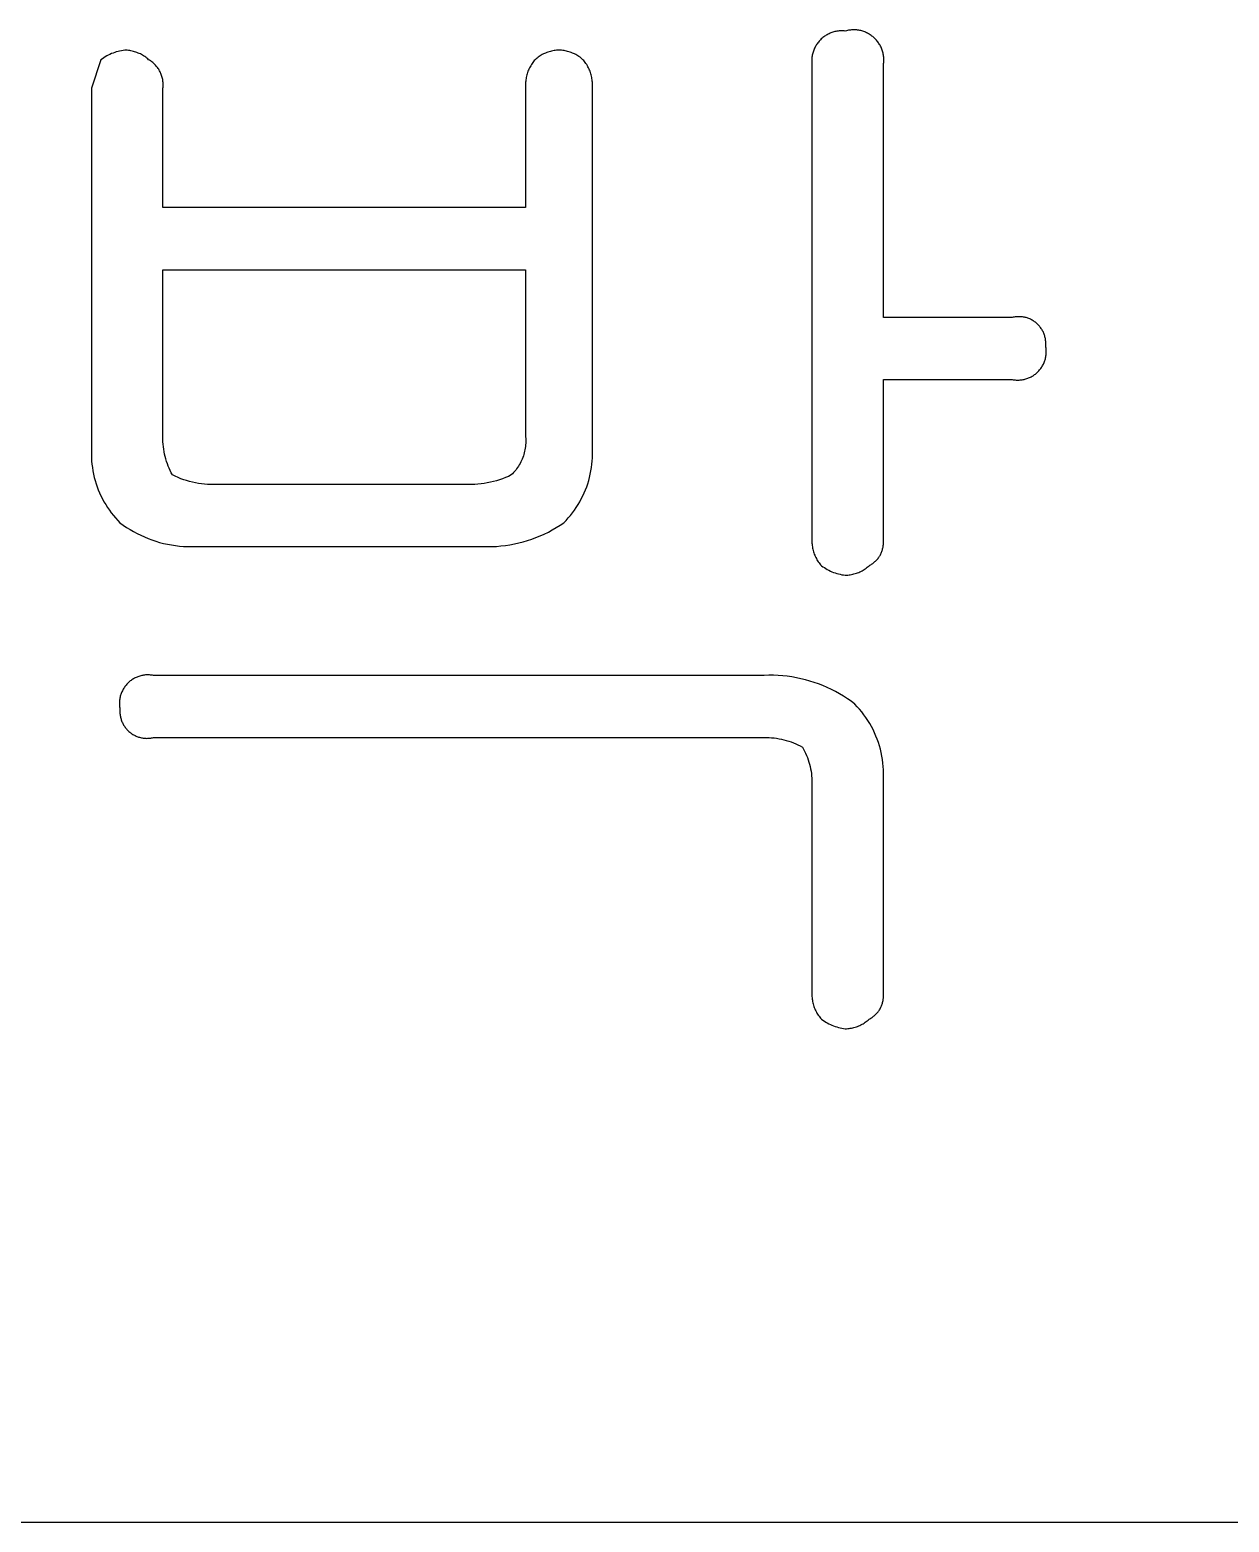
# Model space of a CAD drawing. Header units: millimetres. Extents: x 3033 to 5773, y 123 to 1487.
# Drawn here: x 5533.21 to 5551.35, y 311.56 to 334.12 of the extents above; entities that cross this region are included whole.
import ezdxf

# ---------------------------------------------------------------- set-up
doc = ezdxf.new("R2010")
doc.units = ezdxf.units.MM
doc.header["$MEASUREMENT"] = 0
doc.layers.add('TEX', color=70, linetype='Continuous')

msp = doc.modelspace()

# ---------------------------------------------------------------- linework, layer by layer
at = {"layer": 'TEX'}
for p, q in [((5545.577, 334.113), (5545.562, 334.109)), ((5545.592, 334.116), (5545.577, 334.113)), ((5545.608, 334.118), (5545.592, 334.116)), ((5545.623, 334.12), (5545.608, 334.118)), ((5545.639, 334.122), (5545.623, 334.12)), ((5545.655, 334.123), (5545.639, 334.122)), ((5545.67, 334.123), (5545.655, 334.123)), ((5545.686, 334.123), (5545.67, 334.123)), ((5545.702, 334.122), (5545.686, 334.123)), ((5545.718, 334.121), (5545.702, 334.122)), ((5545.733, 334.119), (5545.718, 334.121)), ((5545.749, 334.117), (5545.733, 334.119)), ((5545.764, 334.114), (5545.749, 334.117)), ((5545.78, 334.111), (5545.764, 334.114)), ((5545.104, 333.888), (5545.096, 333.874)), ((5545.112, 333.901), (5545.104, 333.888)), ((5545.121, 333.914), (5545.112, 333.901)), ((5545.13, 333.927), (5545.121, 333.914)), ((5545.14, 333.939), (5545.13, 333.927)), ((5545.15, 333.951), (5545.14, 333.939)), ((5545.161, 333.963), (5545.15, 333.951)), ((5545.172, 333.974), (5545.161, 333.963)), ((5545.183, 333.985), (5545.172, 333.974)), ((5545.195, 333.996), (5545.183, 333.985)), ((5545.207, 334.006), (5545.195, 333.996)), ((5545.219, 334.016), (5545.207, 334.006)), ((5545.232, 334.025), (5545.219, 334.016)), ((5545.245, 334.034), (5545.232, 334.025)), ((5545.259, 334.042), (5545.245, 334.034)), ((5545.272, 334.05), (5545.259, 334.042)), ((5545.286, 334.058), (5545.272, 334.05)), ((5545.3, 334.065), (5545.286, 334.058)), ((5545.315, 334.071), (5545.3, 334.065)), ((5545.329, 334.077), (5545.315, 334.071)), ((5545.344, 334.083), (5545.329, 334.077)), ((5545.359, 334.088), (5545.344, 334.083)), ((5545.374, 334.092), (5545.359, 334.088)), ((5545.39, 334.096), (5545.374, 334.092)), ((5545.405, 334.099), (5545.39, 334.096)), ((5545.42, 334.102), (5545.405, 334.099)), ((5545.436, 334.104), (5545.42, 334.102)), ((5545.452, 334.106), (5545.436, 334.104)), ((5545.468, 334.107), (5545.452, 334.106)), ((5545.483, 334.108), (5545.468, 334.107)), ((5545.499, 334.108), (5545.483, 334.108)), ((5545.515, 334.107), (5545.499, 334.108)), ((5545.531, 334.106), (5545.515, 334.107)), ((5545.546, 334.105), (5545.531, 334.106)), ((5545.562, 334.109), (5545.546, 334.105)), ((5545.795, 334.107), (5545.78, 334.111)), ((5545.81, 334.102), (5545.795, 334.107)), ((5545.825, 334.097), (5545.81, 334.102)), ((5545.84, 334.092), (5545.825, 334.097)), ((5545.854, 334.086), (5545.84, 334.092)), ((5545.868, 334.079), (5545.854, 334.086)), ((5545.882, 334.072), (5545.868, 334.079)), ((5545.896, 334.065), (5545.882, 334.072)), ((5545.91, 334.057), (5545.896, 334.065)), ((5545.923, 334.048), (5545.91, 334.057)), ((5545.936, 334.04), (5545.923, 334.048)), ((5545.949, 334.03), (5545.936, 334.04)), ((5545.961, 334.021), (5545.949, 334.03)), ((5545.973, 334.01), (5545.961, 334.021)), ((5545.985, 334), (5545.973, 334.01)), ((5545.996, 333.989), (5545.985, 334)), ((5546.007, 333.978), (5545.996, 333.989)), ((5546.018, 333.966), (5546.007, 333.978)), ((5546.028, 333.954), (5546.018, 333.966)), ((5546.037, 333.941), (5546.028, 333.954)), ((5546.047, 333.929), (5546.037, 333.941)), ((5546.055, 333.916), (5546.047, 333.929)), ((5546.064, 333.902), (5546.055, 333.916)), ((5546.072, 333.889), (5546.064, 333.902)), ((5546.079, 333.875), (5546.072, 333.889)), ((5534.289, 333.672), (5534.144, 333.239)), ((5534.31, 333.687), (5534.289, 333.672)), ((5534.332, 333.702), (5534.31, 333.687)), ((5534.354, 333.715), (5534.332, 333.702)), ((5534.377, 333.728), (5534.354, 333.715)), ((5534.4, 333.741), (5534.377, 333.728)), ((5534.424, 333.752), (5534.4, 333.741)), ((5534.448, 333.763), (5534.424, 333.752)), ((5534.472, 333.772), (5534.448, 333.763)), ((5534.497, 333.781), (5534.472, 333.772)), ((5534.521, 333.789), (5534.497, 333.781)), ((5534.547, 333.796), (5534.521, 333.789)), ((5534.572, 333.803), (5534.547, 333.796)), ((5534.598, 333.808), (5534.572, 333.803)), ((5534.624, 333.813), (5534.598, 333.808)), ((5534.649, 333.816), (5534.624, 333.813)), ((5534.668, 333.816), (5534.649, 333.816)), ((5534.687, 333.814), (5534.668, 333.816)), ((5534.706, 333.812), (5534.687, 333.814)), ((5534.725, 333.81), (5534.706, 333.812)), ((5534.743, 333.806), (5534.725, 333.81)), ((5534.762, 333.802), (5534.743, 333.806)), ((5534.78, 333.798), (5534.762, 333.802)), ((5534.798, 333.793), (5534.78, 333.798)), ((5534.816, 333.787), (5534.798, 333.793)), ((5534.834, 333.78), (5534.816, 333.787)), ((5534.852, 333.773), (5534.834, 333.78)), ((5534.869, 333.766), (5534.852, 333.773)), ((5534.886, 333.758), (5534.869, 333.766)), ((5534.903, 333.749), (5534.886, 333.758)), ((5534.919, 333.739), (5534.903, 333.749)), ((5534.935, 333.729), (5534.919, 333.739)), ((5534.951, 333.719), (5534.935, 333.729)), ((5534.967, 333.708), (5534.951, 333.719)), ((5534.982, 333.697), (5534.967, 333.708)), ((5534.996, 333.684), (5534.982, 333.697)), ((5535.01, 333.672), (5534.996, 333.684)), ((5535.023, 333.664), (5535.01, 333.672)), ((5535.036, 333.656), (5535.023, 333.664)), ((5540.856, 333.672), (5540.843, 333.658)), ((5540.87, 333.684), (5540.856, 333.672)), ((5540.884, 333.697), (5540.87, 333.684)), ((5540.899, 333.708), (5540.884, 333.697)), ((5540.915, 333.719), (5540.899, 333.708)), ((5540.931, 333.729), (5540.915, 333.719)), ((5540.947, 333.739), (5540.931, 333.729)), ((5540.963, 333.749), (5540.947, 333.739)), ((5540.98, 333.758), (5540.963, 333.749)), ((5540.997, 333.766), (5540.98, 333.758)), ((5541.014, 333.773), (5540.997, 333.766)), ((5541.032, 333.78), (5541.014, 333.773)), ((5541.049, 333.787), (5541.032, 333.78)), ((5541.067, 333.793), (5541.049, 333.787)), ((5541.086, 333.798), (5541.067, 333.793)), ((5541.104, 333.802), (5541.086, 333.798)), ((5541.123, 333.806), (5541.104, 333.802)), ((5541.141, 333.81), (5541.123, 333.806)), ((5541.16, 333.812), (5541.141, 333.81)), ((5541.179, 333.814), (5541.16, 333.812)), ((5541.198, 333.816), (5541.179, 333.814)), ((5541.216, 333.816), (5541.198, 333.816)), ((5541.235, 333.816), (5541.216, 333.816)), ((5541.254, 333.814), (5541.235, 333.816)), ((5541.273, 333.812), (5541.254, 333.814)), ((5541.292, 333.81), (5541.273, 333.812)), ((5541.31, 333.806), (5541.292, 333.81)), ((5541.329, 333.802), (5541.31, 333.806)), ((5541.347, 333.798), (5541.329, 333.802)), ((5541.365, 333.793), (5541.347, 333.798)), ((5541.383, 333.787), (5541.365, 333.793)), ((5541.401, 333.78), (5541.383, 333.787)), ((5541.419, 333.773), (5541.401, 333.78)), ((5541.436, 333.766), (5541.419, 333.773)), ((5541.453, 333.758), (5541.436, 333.766)), ((5541.47, 333.749), (5541.453, 333.758)), ((5541.486, 333.739), (5541.47, 333.749)), ((5541.502, 333.729), (5541.486, 333.739)), ((5541.518, 333.719), (5541.502, 333.729)), ((5541.534, 333.708), (5541.518, 333.719)), ((5541.549, 333.697), (5541.534, 333.708)), ((5541.563, 333.684), (5541.549, 333.697)), ((5541.577, 333.672), (5541.563, 333.684)), ((5541.59, 333.658), (5541.577, 333.672)), ((5545.039, 333.679), (5545.038, 333.663)), ((5545.038, 333.663), (5545.038, 333.647)), ((5545.04, 333.694), (5545.039, 333.679)), ((5545.042, 333.71), (5545.04, 333.694)), ((5545.044, 333.726), (5545.042, 333.71)), ((5545.047, 333.741), (5545.044, 333.726)), ((5545.05, 333.757), (5545.047, 333.741)), ((5545.054, 333.772), (5545.05, 333.757)), ((5545.059, 333.787), (5545.054, 333.772)), ((5545.064, 333.802), (5545.059, 333.787)), ((5545.069, 333.817), (5545.064, 333.802)), ((5545.075, 333.831), (5545.069, 333.817)), ((5545.081, 333.846), (5545.075, 333.831)), ((5545.088, 333.86), (5545.081, 333.846)), ((5545.096, 333.874), (5545.088, 333.86)), ((5546.086, 333.861), (5546.079, 333.875)), ((5546.092, 333.846), (5546.086, 333.861)), ((5546.098, 333.832), (5546.092, 333.846)), ((5546.104, 333.817), (5546.098, 333.832)), ((5546.109, 333.802), (5546.104, 333.817)), ((5546.113, 333.787), (5546.109, 333.802)), ((5546.117, 333.772), (5546.113, 333.787)), ((5546.12, 333.756), (5546.117, 333.772)), ((5546.123, 333.741), (5546.12, 333.756)), ((5546.125, 333.725), (5546.123, 333.741)), ((5546.127, 333.71), (5546.125, 333.725)), ((5546.128, 333.694), (5546.127, 333.71)), ((5546.129, 333.678), (5546.128, 333.694)), ((5546.128, 333.647), (5546.129, 333.662)), ((5546.129, 333.662), (5546.129, 333.678)), ((5535.048, 333.648), (5535.036, 333.656)), ((5535.06, 333.638), (5535.048, 333.648)), ((5535.072, 333.629), (5535.06, 333.638)), ((5535.084, 333.619), (5535.072, 333.629)), ((5535.095, 333.609), (5535.084, 333.619)), ((5535.106, 333.598), (5535.095, 333.609)), ((5535.116, 333.587), (5535.106, 333.598)), ((5535.126, 333.576), (5535.116, 333.587)), ((5535.135, 333.564), (5535.126, 333.576)), ((5535.145, 333.552), (5535.135, 333.564)), ((5535.153, 333.54), (5535.145, 333.552)), ((5535.162, 333.528), (5535.153, 333.54)), ((5535.17, 333.515), (5535.162, 333.528)), ((5535.177, 333.502), (5535.17, 333.515)), ((5535.184, 333.488), (5535.177, 333.502)), ((5535.191, 333.475), (5535.184, 333.488)), ((5535.197, 333.461), (5535.191, 333.475)), ((5535.202, 333.447), (5535.197, 333.461)), ((5535.207, 333.433), (5535.202, 333.447)), ((5540.73, 333.442), (5540.725, 333.424)), ((5540.735, 333.46), (5540.73, 333.442)), ((5540.741, 333.478), (5540.735, 333.46)), ((5540.747, 333.496), (5540.741, 333.478)), ((5540.754, 333.513), (5540.747, 333.496)), ((5540.762, 333.531), (5540.754, 333.513)), ((5540.77, 333.548), (5540.762, 333.531)), ((5540.779, 333.565), (5540.77, 333.548)), ((5540.788, 333.581), (5540.779, 333.565)), ((5540.798, 333.597), (5540.788, 333.581)), ((5540.809, 333.613), (5540.798, 333.597)), ((5540.82, 333.628), (5540.809, 333.613)), ((5540.831, 333.643), (5540.82, 333.628)), ((5540.843, 333.658), (5540.831, 333.643)), ((5541.602, 333.643), (5541.59, 333.658)), ((5541.613, 333.628), (5541.602, 333.643)), ((5541.624, 333.613), (5541.613, 333.628)), ((5541.635, 333.597), (5541.624, 333.613)), ((5541.645, 333.581), (5541.635, 333.597)), ((5541.654, 333.565), (5541.645, 333.581)), ((5541.663, 333.548), (5541.654, 333.565)), ((5541.671, 333.531), (5541.663, 333.548)), ((5541.679, 333.513), (5541.671, 333.531)), ((5541.686, 333.496), (5541.679, 333.513)), ((5541.692, 333.478), (5541.686, 333.496)), ((5541.698, 333.46), (5541.692, 333.478)), ((5541.703, 333.442), (5541.698, 333.46)), ((5541.708, 333.424), (5541.703, 333.442)), ((5545.038, 333.647), (5545.039, 333.631)), ((5545.039, 333.631), (5545.04, 333.616)), ((5545.04, 333.616), (5545.041, 333.6)), ((5545.041, 333.6), (5545.041, 326.383)), ((5546.124, 333.6), (5546.126, 333.615)), ((5546.124, 329.775), (5546.124, 333.6)), ((5546.126, 333.615), (5546.127, 333.631)), ((5546.127, 333.631), (5546.128, 333.647)), ((5534.144, 333.239), (5534.144, 327.754)), ((5535.212, 333.418), (5535.207, 333.433)), ((5535.216, 333.404), (5535.212, 333.418)), ((5535.219, 333.389), (5535.216, 333.404)), ((5535.223, 333.374), (5535.219, 333.389)), ((5535.225, 333.359), (5535.223, 333.374)), ((5535.227, 333.344), (5535.225, 333.359)), ((5535.229, 333.329), (5535.227, 333.344)), ((5535.227, 333.239), (5535.228, 333.254)), ((5535.227, 331.435), (5535.227, 333.239)), ((5535.228, 333.254), (5535.229, 333.269)), ((5535.23, 333.314), (5535.229, 333.329)), ((5535.229, 333.269), (5535.23, 333.284)), ((5535.23, 333.299), (5535.23, 333.314)), ((5535.23, 333.284), (5535.23, 333.299)), ((5540.712, 333.33), (5540.711, 333.311)), ((5540.711, 333.311), (5540.711, 331.435)), ((5540.713, 333.349), (5540.712, 333.33)), ((5540.715, 333.368), (5540.713, 333.349)), ((5540.718, 333.386), (5540.715, 333.368)), ((5540.721, 333.405), (5540.718, 333.386)), ((5540.725, 333.424), (5540.721, 333.405)), ((5541.712, 333.405), (5541.708, 333.424)), ((5541.715, 333.386), (5541.712, 333.405)), ((5541.718, 333.368), (5541.715, 333.386)), ((5541.72, 333.349), (5541.718, 333.368)), ((5541.721, 333.33), (5541.72, 333.349)), ((5541.722, 333.311), (5541.721, 333.33)), ((5541.722, 327.754), (5541.722, 333.311)), ((5540.711, 331.435), (5535.227, 331.435)), ((5535.227, 327.971), (5535.227, 330.497)), ((5535.227, 330.497), (5540.711, 330.497)), ((5540.711, 330.497), (5540.711, 327.971)), ((5548.072, 329.775), (5546.124, 329.775)), ((5548.086, 329.778), (5548.072, 329.775)), ((5548.1, 329.781), (5548.086, 329.778)), ((5548.114, 329.783), (5548.1, 329.781)), ((5548.128, 329.785), (5548.114, 329.783)), ((5548.142, 329.786), (5548.128, 329.785)), ((5548.156, 329.787), (5548.142, 329.786)), ((5548.17, 329.787), (5548.156, 329.787)), ((5548.184, 329.787), (5548.17, 329.787)), ((5548.198, 329.786), (5548.184, 329.787)), ((5548.212, 329.785), (5548.198, 329.786)), ((5548.226, 329.783), (5548.212, 329.785)), ((5548.24, 329.781), (5548.226, 329.783)), ((5548.254, 329.778), (5548.24, 329.781)), ((5548.268, 329.775), (5548.254, 329.778)), ((5548.282, 329.772), (5548.268, 329.775)), ((5548.295, 329.768), (5548.282, 329.772)), ((5548.309, 329.763), (5548.295, 329.768)), ((5548.322, 329.758), (5548.309, 329.763)), ((5548.335, 329.753), (5548.322, 329.758)), ((5548.348, 329.747), (5548.335, 329.753)), ((5548.36, 329.74), (5548.348, 329.747)), ((5548.373, 329.733), (5548.36, 329.74)), ((5548.385, 329.726), (5548.373, 329.733)), ((5548.397, 329.719), (5548.385, 329.726)), ((5548.409, 329.711), (5548.397, 329.719)), ((5548.42, 329.702), (5548.409, 329.711)), ((5548.431, 329.693), (5548.42, 329.702)), ((5548.442, 329.684), (5548.431, 329.693)), ((5548.452, 329.675), (5548.442, 329.684)), ((5548.462, 329.665), (5548.452, 329.675)), ((5548.472, 329.654), (5548.462, 329.665)), ((5548.481, 329.644), (5548.472, 329.654)), ((5548.49, 329.633), (5548.481, 329.644)), ((5548.499, 329.622), (5548.49, 329.633)), ((5548.507, 329.61), (5548.499, 329.622)), ((5548.515, 329.598), (5548.507, 329.61)), ((5548.522, 329.586), (5548.515, 329.598)), ((5548.529, 329.574), (5548.522, 329.586)), ((5548.536, 329.562), (5548.529, 329.574)), ((5548.542, 329.549), (5548.536, 329.562)), ((5548.548, 329.536), (5548.542, 329.549)), ((5548.553, 329.523), (5548.548, 329.536)), ((5548.557, 329.509), (5548.553, 329.523)), ((5548.562, 329.496), (5548.557, 329.509)), ((5548.566, 329.482), (5548.562, 329.496)), ((5548.569, 329.469), (5548.566, 329.482)), ((5548.572, 329.455), (5548.569, 329.469)), ((5548.574, 329.441), (5548.572, 329.455)), ((5548.576, 329.427), (5548.574, 329.441)), ((5548.578, 329.413), (5548.576, 329.427)), ((5548.578, 329.399), (5548.578, 329.413)), ((5548.579, 329.384), (5548.578, 329.399)), ((5548.579, 329.37), (5548.579, 329.384)), ((5548.568, 329.137), (5548.572, 329.151)), ((5548.572, 329.151), (5548.576, 329.166)), ((5548.576, 329.166), (5548.579, 329.18)), ((5548.577, 329.342), (5548.578, 329.356)), ((5548.58, 329.328), (5548.577, 329.342)), ((5548.578, 329.356), (5548.579, 329.37)), ((5548.579, 329.18), (5548.581, 329.195)), ((5548.582, 329.313), (5548.58, 329.328)), ((5548.581, 329.195), (5548.583, 329.209)), ((5548.584, 329.298), (5548.582, 329.313)), ((5548.583, 329.209), (5548.584, 329.224)), ((5548.585, 329.283), (5548.584, 329.298)), ((5548.584, 329.224), (5548.585, 329.239)), ((5548.586, 329.269), (5548.585, 329.283)), ((5548.585, 329.239), (5548.586, 329.254)), ((5548.586, 329.254), (5548.586, 329.269)), ((5548.421, 328.92), (5548.433, 328.929)), ((5548.433, 328.929), (5548.444, 328.939)), ((5548.444, 328.939), (5548.455, 328.949)), ((5548.455, 328.949), (5548.465, 328.959)), ((5548.465, 328.959), (5548.475, 328.97)), ((5548.475, 328.97), (5548.485, 328.981)), ((5548.485, 328.981), (5548.494, 328.993)), ((5548.494, 328.993), (5548.503, 329.005)), ((5548.503, 329.005), (5548.512, 329.017)), ((5548.512, 329.017), (5548.52, 329.029)), ((5548.52, 329.029), (5548.528, 329.042)), ((5548.528, 329.042), (5548.535, 329.055)), ((5548.535, 329.055), (5548.542, 329.068)), ((5548.542, 329.068), (5548.548, 329.081)), ((5548.548, 329.081), (5548.554, 329.095)), ((5548.554, 329.095), (5548.559, 329.109)), ((5548.559, 329.109), (5548.564, 329.123)), ((5548.564, 329.123), (5548.568, 329.137)), ((5546.124, 326.383), (5546.124, 328.837)), ((5546.124, 328.837), (5548.072, 328.837)), ((5548.072, 328.837), (5548.087, 328.834)), ((5548.087, 328.834), (5548.101, 328.832)), ((5548.101, 328.832), (5548.116, 328.83)), ((5548.116, 328.83), (5548.131, 328.829)), ((5548.131, 328.829), (5548.146, 328.829)), ((5548.146, 328.829), (5548.16, 328.829)), ((5548.16, 328.829), (5548.175, 328.829)), ((5548.175, 328.829), (5548.19, 328.83)), ((5548.19, 328.83), (5548.205, 328.831)), ((5548.205, 328.831), (5548.219, 328.833)), ((5548.219, 328.833), (5548.234, 328.836)), ((5548.234, 328.836), (5548.249, 328.838)), ((5548.249, 328.838), (5548.263, 328.842)), ((5548.263, 328.842), (5548.277, 328.846)), ((5548.277, 328.846), (5548.291, 328.85)), ((5548.291, 328.85), (5548.305, 328.855)), ((5548.305, 328.855), (5548.319, 328.86)), ((5548.319, 328.86), (5548.333, 328.866)), ((5548.333, 328.866), (5548.346, 328.873)), ((5548.346, 328.873), (5548.359, 328.879)), ((5548.359, 328.879), (5548.372, 328.887)), ((5548.372, 328.887), (5548.385, 328.894)), ((5548.385, 328.894), (5548.397, 328.902)), ((5548.397, 328.902), (5548.409, 328.911)), ((5548.409, 328.911), (5548.421, 328.92)), ((5535.226, 327.933), (5535.227, 327.971)), ((5535.227, 327.896), (5535.226, 327.933)), ((5535.23, 327.858), (5535.227, 327.896)), ((5535.233, 327.821), (5535.23, 327.858)), ((5535.238, 327.783), (5535.233, 327.821)), ((5540.706, 327.8), (5540.702, 327.776)), ((5540.709, 327.824), (5540.706, 327.8)), ((5540.712, 327.848), (5540.709, 327.824)), ((5540.711, 327.971), (5540.713, 327.946)), ((5540.713, 327.873), (5540.712, 327.848)), ((5540.713, 327.946), (5540.714, 327.922)), ((5540.714, 327.897), (5540.713, 327.873)), ((5540.714, 327.922), (5540.714, 327.897)), ((5534.144, 327.754), (5534.144, 327.704)), ((5534.144, 327.704), (5534.145, 327.655)), ((5534.145, 327.655), (5534.148, 327.605)), ((5534.148, 327.605), (5534.152, 327.555)), ((5535.244, 327.746), (5535.238, 327.783)), ((5535.251, 327.709), (5535.244, 327.746)), ((5535.26, 327.672), (5535.251, 327.709)), ((5535.27, 327.636), (5535.26, 327.672)), ((5535.281, 327.6), (5535.27, 327.636)), ((5535.293, 327.564), (5535.281, 327.6)), ((5540.64, 327.59), (5540.628, 327.568)), ((5540.65, 327.612), (5540.64, 327.59)), ((5540.66, 327.635), (5540.65, 327.612)), ((5540.669, 327.658), (5540.66, 327.635)), ((5540.677, 327.681), (5540.669, 327.658)), ((5540.685, 327.704), (5540.677, 327.681)), ((5540.691, 327.728), (5540.685, 327.704)), ((5540.697, 327.752), (5540.691, 327.728)), ((5540.702, 327.776), (5540.697, 327.752)), ((5541.714, 327.555), (5541.718, 327.605)), ((5541.718, 327.605), (5541.721, 327.655)), ((5541.721, 327.655), (5541.722, 327.704)), ((5541.722, 327.704), (5541.722, 327.754)), ((5534.152, 327.555), (5534.159, 327.505)), ((5534.159, 327.505), (5534.167, 327.456)), ((5534.167, 327.456), (5534.176, 327.407)), ((5534.176, 327.407), (5534.187, 327.358)), ((5534.187, 327.358), (5534.2, 327.31)), ((5535.306, 327.529), (5535.293, 327.564)), ((5535.321, 327.495), (5535.306, 327.529)), ((5535.336, 327.46), (5535.321, 327.495)), ((5535.353, 327.427), (5535.336, 327.46)), ((5535.371, 327.394), (5535.353, 327.427)), ((5535.413, 327.374), (5535.371, 327.394)), ((5535.455, 327.355), (5535.413, 327.374)), ((5535.498, 327.338), (5535.455, 327.355)), ((5540.407, 327.355), (5540.362, 327.337)), ((5540.451, 327.373), (5540.407, 327.355)), ((5540.495, 327.394), (5540.451, 327.373)), ((5540.512, 327.411), (5540.495, 327.394)), ((5540.529, 327.429), (5540.512, 327.411)), ((5540.545, 327.447), (5540.529, 327.429)), ((5540.561, 327.466), (5540.545, 327.447)), ((5540.576, 327.486), (5540.561, 327.466)), ((5540.59, 327.506), (5540.576, 327.486)), ((5540.603, 327.526), (5540.59, 327.506)), ((5540.616, 327.547), (5540.603, 327.526)), ((5540.628, 327.568), (5540.616, 327.547)), ((5541.666, 327.31), (5541.679, 327.358)), ((5541.679, 327.358), (5541.69, 327.407)), ((5541.69, 327.407), (5541.699, 327.456)), ((5541.699, 327.456), (5541.707, 327.505)), ((5541.707, 327.505), (5541.714, 327.555)), ((5534.2, 327.31), (5534.215, 327.262)), ((5534.215, 327.262), (5534.231, 327.215)), ((5534.231, 327.215), (5534.249, 327.168)), ((5534.249, 327.168), (5534.268, 327.122)), ((5534.268, 327.122), (5534.289, 327.077)), ((5535.541, 327.322), (5535.498, 327.338)), ((5535.585, 327.308), (5535.541, 327.322)), ((5535.629, 327.295), (5535.585, 327.308)), ((5535.674, 327.284), (5535.629, 327.295)), ((5535.719, 327.274), (5535.674, 327.284)), ((5535.765, 327.266), (5535.719, 327.274)), ((5535.81, 327.26), (5535.765, 327.266)), ((5535.856, 327.255), (5535.81, 327.26)), ((5535.902, 327.251), (5535.856, 327.255)), ((5535.948, 327.249), (5535.902, 327.251)), ((5539.845, 327.249), (5535.948, 327.249)), ((5539.893, 327.249), (5539.845, 327.249)), ((5539.941, 327.251), (5539.893, 327.249)), ((5539.989, 327.254), (5539.941, 327.251)), ((5540.037, 327.259), (5539.989, 327.254)), ((5540.084, 327.266), (5540.037, 327.259)), ((5540.132, 327.274), (5540.084, 327.266)), ((5540.179, 327.283), (5540.132, 327.274)), ((5540.225, 327.295), (5540.179, 327.283)), ((5540.271, 327.307), (5540.225, 327.295)), ((5540.317, 327.322), (5540.271, 327.307)), ((5540.362, 327.337), (5540.317, 327.322)), ((5541.577, 327.077), (5541.598, 327.122)), ((5541.598, 327.122), (5541.617, 327.168)), ((5541.617, 327.168), (5541.635, 327.215)), ((5541.635, 327.215), (5541.651, 327.262)), ((5541.651, 327.262), (5541.666, 327.31)), ((5534.289, 327.077), (5534.311, 327.032)), ((5534.311, 327.032), (5534.335, 326.988)), ((5534.335, 326.988), (5534.361, 326.945)), ((5534.361, 326.945), (5534.388, 326.903)), ((5534.388, 326.903), (5534.416, 326.862)), ((5541.45, 326.862), (5541.478, 326.903)), ((5541.478, 326.903), (5541.505, 326.945)), ((5541.505, 326.945), (5541.531, 326.988)), ((5541.531, 326.988), (5541.554, 327.032)), ((5541.554, 327.032), (5541.577, 327.077)), ((5534.416, 326.862), (5534.446, 326.822)), ((5534.446, 326.822), (5534.477, 326.783)), ((5534.477, 326.783), (5534.509, 326.745)), ((5534.509, 326.745), (5534.542, 326.708)), ((5534.542, 326.708), (5534.577, 326.672)), ((5534.577, 326.672), (5534.627, 326.636)), ((5541.232, 326.634), (5541.289, 326.672)), ((5541.289, 326.672), (5541.323, 326.708)), ((5541.323, 326.708), (5541.357, 326.745)), ((5541.357, 326.745), (5541.389, 326.783)), ((5541.389, 326.783), (5541.42, 326.822)), ((5541.42, 326.822), (5541.45, 326.862)), ((5534.627, 326.636), (5534.677, 326.601)), ((5534.677, 326.601), (5534.729, 326.569)), ((5534.729, 326.569), (5534.782, 326.538)), ((5534.782, 326.538), (5534.835, 326.509)), ((5534.835, 326.509), (5534.89, 326.482)), ((5534.89, 326.482), (5534.946, 326.457)), ((5534.946, 326.457), (5535.002, 326.433)), ((5540.804, 326.423), (5540.868, 326.447)), ((5540.868, 326.447), (5540.931, 326.473)), ((5540.931, 326.473), (5540.994, 326.501)), ((5540.994, 326.501), (5541.055, 326.531)), ((5541.055, 326.531), (5541.115, 326.563)), ((5541.115, 326.563), (5541.174, 326.598)), ((5541.174, 326.598), (5541.232, 326.634)), ((5535.002, 326.433), (5535.06, 326.412)), ((5535.06, 326.412), (5535.118, 326.393)), ((5535.118, 326.393), (5535.176, 326.375)), ((5535.176, 326.375), (5535.236, 326.36)), ((5535.236, 326.36), (5535.295, 326.347)), ((5535.295, 326.347), (5535.355, 326.336)), ((5535.355, 326.336), (5535.416, 326.327)), ((5535.416, 326.327), (5535.477, 326.32)), ((5535.477, 326.32), (5535.538, 326.315)), ((5535.538, 326.315), (5535.599, 326.312)), ((5535.599, 326.312), (5535.66, 326.311)), ((5535.66, 326.311), (5540.134, 326.311)), ((5540.134, 326.311), (5540.202, 326.312)), ((5540.202, 326.312), (5540.27, 326.315)), ((5540.27, 326.315), (5540.339, 326.321)), ((5540.339, 326.321), (5540.406, 326.328)), ((5540.406, 326.328), (5540.474, 326.339)), ((5540.474, 326.339), (5540.541, 326.351)), ((5540.541, 326.351), (5540.608, 326.366)), ((5540.608, 326.366), (5540.674, 326.383)), ((5540.674, 326.383), (5540.739, 326.402)), ((5540.739, 326.402), (5540.804, 326.423)), ((5545.041, 326.383), (5545.042, 326.364)), ((5545.042, 326.364), (5545.043, 326.346)), ((5545.043, 326.346), (5545.045, 326.327)), ((5545.045, 326.327), (5545.048, 326.308)), ((5545.048, 326.308), (5545.051, 326.289)), ((5545.051, 326.289), (5545.055, 326.271)), ((5545.055, 326.271), (5545.06, 326.253)), ((5545.06, 326.253), (5545.065, 326.234)), ((5545.065, 326.234), (5545.071, 326.216)), ((5545.071, 326.216), (5545.077, 326.199)), ((5546.089, 326.214), (5546.094, 326.226)), ((5546.094, 326.226), (5546.099, 326.238)), ((5546.099, 326.238), (5546.104, 326.251)), ((5546.104, 326.251), (5546.108, 326.264)), ((5546.108, 326.264), (5546.111, 326.277)), ((5546.111, 326.277), (5546.114, 326.29)), ((5546.114, 326.29), (5546.117, 326.303)), ((5546.117, 326.303), (5546.119, 326.316)), ((5546.119, 326.316), (5546.121, 326.33)), ((5546.121, 326.33), (5546.122, 326.343)), ((5546.122, 326.343), (5546.123, 326.356)), ((5546.123, 326.356), (5546.124, 326.37)), ((5546.124, 326.37), (5546.124, 326.383)), ((5545.077, 326.199), (5545.084, 326.181)), ((5545.084, 326.181), (5545.092, 326.164)), ((5545.092, 326.164), (5545.1, 326.147)), ((5545.1, 326.147), (5545.109, 326.13)), ((5545.109, 326.13), (5545.118, 326.113)), ((5545.118, 326.113), (5545.128, 326.097)), ((5545.128, 326.097), (5545.138, 326.082)), ((5545.138, 326.082), (5545.149, 326.066)), ((5545.149, 326.066), (5545.161, 326.051)), ((5545.161, 326.051), (5545.173, 326.037)), ((5545.173, 326.037), (5545.186, 326.022)), ((5545.186, 326.022), (5545.207, 326.007)), ((5545.207, 326.007), (5545.229, 325.993)), ((5545.229, 325.993), (5545.251, 325.979)), ((5545.863, 325.986), (5545.878, 325.998)), ((5545.878, 325.998), (5545.893, 326.01)), ((5545.893, 326.01), (5545.907, 326.022)), ((5545.907, 326.022), (5545.919, 326.029)), ((5545.919, 326.029), (5545.931, 326.035)), ((5545.931, 326.035), (5545.942, 326.043)), ((5545.942, 326.043), (5545.953, 326.05)), ((5545.953, 326.05), (5545.964, 326.058)), ((5545.964, 326.058), (5545.975, 326.066)), ((5545.975, 326.066), (5545.985, 326.075)), ((5545.985, 326.075), (5545.995, 326.084)), ((5545.995, 326.084), (5546.005, 326.093)), ((5546.005, 326.093), (5546.014, 326.102)), ((5546.014, 326.102), (5546.023, 326.112)), ((5546.023, 326.112), (5546.032, 326.123)), ((5546.032, 326.123), (5546.041, 326.133)), ((5546.041, 326.133), (5546.049, 326.144)), ((5546.049, 326.144), (5546.056, 326.155)), ((5546.056, 326.155), (5546.064, 326.166)), ((5546.064, 326.166), (5546.071, 326.178)), ((5546.071, 326.178), (5546.077, 326.189)), ((5546.077, 326.189), (5546.083, 326.201)), ((5546.083, 326.201), (5546.089, 326.214)), ((5545.251, 325.979), (5545.274, 325.966)), ((5545.274, 325.966), (5545.297, 325.954)), ((5545.297, 325.954), (5545.32, 325.942)), ((5545.32, 325.942), (5545.344, 325.932)), ((5545.344, 325.932), (5545.369, 325.922)), ((5545.369, 325.922), (5545.393, 325.913)), ((5545.393, 325.913), (5545.418, 325.905)), ((5545.418, 325.905), (5545.444, 325.898)), ((5545.444, 325.898), (5545.469, 325.892)), ((5545.469, 325.892), (5545.495, 325.886)), ((5545.495, 325.886), (5545.52, 325.882)), ((5545.52, 325.882), (5545.546, 325.878)), ((5545.546, 325.878), (5545.565, 325.879)), ((5545.565, 325.879), (5545.584, 325.88)), ((5545.584, 325.88), (5545.603, 325.882)), ((5545.603, 325.882), (5545.622, 325.885)), ((5545.622, 325.885), (5545.64, 325.888)), ((5545.64, 325.888), (5545.659, 325.892)), ((5545.659, 325.892), (5545.677, 325.897)), ((5545.677, 325.897), (5545.695, 325.902)), ((5545.695, 325.902), (5545.713, 325.908)), ((5545.713, 325.908), (5545.731, 325.914)), ((5545.731, 325.914), (5545.749, 325.921)), ((5545.749, 325.921), (5545.766, 325.929)), ((5545.766, 325.929), (5545.783, 325.937)), ((5545.783, 325.937), (5545.8, 325.946)), ((5545.8, 325.946), (5545.816, 325.955)), ((5545.816, 325.955), (5545.832, 325.965)), ((5545.832, 325.965), (5545.848, 325.975)), ((5545.848, 325.975), (5545.863, 325.986)), ((5534.651, 324.195), (5534.643, 324.183)), ((5534.66, 324.207), (5534.651, 324.195)), ((5534.67, 324.218), (5534.66, 324.207)), ((5534.679, 324.229), (5534.67, 324.218)), ((5534.689, 324.24), (5534.679, 324.229)), ((5534.7, 324.251), (5534.689, 324.24)), ((5534.711, 324.261), (5534.7, 324.251)), ((5534.722, 324.27), (5534.711, 324.261)), ((5534.733, 324.28), (5534.722, 324.27)), ((5534.745, 324.289), (5534.733, 324.28)), ((5534.757, 324.297), (5534.745, 324.289)), ((5534.77, 324.305), (5534.757, 324.297)), ((5534.782, 324.313), (5534.77, 324.305)), ((5534.795, 324.32), (5534.782, 324.313)), ((5534.808, 324.327), (5534.795, 324.32)), ((5534.822, 324.333), (5534.808, 324.327)), ((5534.835, 324.339), (5534.822, 324.333)), ((5534.849, 324.344), (5534.835, 324.339)), ((5534.863, 324.349), (5534.849, 324.344)), ((5534.877, 324.354), (5534.863, 324.349)), ((5534.892, 324.358), (5534.877, 324.354)), ((5534.906, 324.361), (5534.892, 324.358)), ((5534.921, 324.364), (5534.906, 324.361)), ((5534.935, 324.366), (5534.921, 324.364)), ((5534.95, 324.368), (5534.935, 324.366)), ((5534.965, 324.37), (5534.95, 324.368)), ((5534.979, 324.371), (5534.965, 324.37)), ((5534.994, 324.371), (5534.979, 324.371)), ((5535.009, 324.371), (5534.994, 324.371)), ((5535.024, 324.37), (5535.009, 324.371)), ((5535.039, 324.369), (5535.024, 324.37)), ((5535.053, 324.368), (5535.039, 324.369)), ((5535.068, 324.365), (5535.053, 324.368)), ((5535.082, 324.363), (5535.068, 324.365)), ((5544.32, 324.363), (5535.082, 324.363)), ((5544.389, 324.365), (5544.32, 324.363)), ((5544.459, 324.365), (5544.389, 324.365)), ((5544.529, 324.362), (5544.459, 324.365)), ((5544.599, 324.357), (5544.529, 324.362)), ((5544.668, 324.35), (5544.599, 324.357)), ((5544.738, 324.34), (5544.668, 324.35)), ((5544.807, 324.328), (5544.738, 324.34)), ((5544.875, 324.314), (5544.807, 324.328)), ((5544.943, 324.297), (5544.875, 324.314)), ((5545.01, 324.279), (5544.943, 324.297)), ((5545.077, 324.258), (5545.01, 324.279)), ((5545.143, 324.234), (5545.077, 324.258)), ((5545.208, 324.209), (5545.143, 324.234)), ((5545.272, 324.181), (5545.208, 324.209)), ((5534.57, 323.975), (5534.569, 323.961)), ((5534.569, 323.961), (5534.569, 323.946)), ((5534.572, 323.99), (5534.57, 323.975)), ((5534.573, 324.005), (5534.572, 323.99)), ((5534.576, 324.019), (5534.573, 324.005)), ((5534.579, 324.034), (5534.576, 324.019)), ((5534.582, 324.048), (5534.579, 324.034)), ((5534.586, 324.063), (5534.582, 324.048)), ((5534.591, 324.077), (5534.586, 324.063)), ((5534.595, 324.091), (5534.591, 324.077)), ((5534.601, 324.105), (5534.595, 324.091)), ((5534.607, 324.118), (5534.601, 324.105)), ((5534.613, 324.132), (5534.607, 324.118)), ((5534.62, 324.145), (5534.613, 324.132)), ((5534.627, 324.158), (5534.62, 324.145)), ((5534.635, 324.17), (5534.627, 324.158)), ((5534.643, 324.183), (5534.635, 324.17)), ((5545.335, 324.151), (5545.272, 324.181)), ((5545.398, 324.119), (5545.335, 324.151)), ((5545.459, 324.086), (5545.398, 324.119)), ((5545.519, 324.05), (5545.459, 324.086)), ((5545.577, 324.012), (5545.519, 324.05)), ((5545.635, 323.972), (5545.577, 324.012)), ((5545.691, 323.93), (5545.635, 323.972)), ((5534.569, 323.946), (5534.569, 323.931)), ((5534.569, 323.931), (5534.57, 323.916)), ((5534.57, 323.916), (5534.571, 323.901)), ((5534.571, 323.901), (5534.572, 323.887)), ((5534.572, 323.887), (5534.575, 323.872)), ((5534.575, 323.872), (5534.577, 323.858)), ((5534.577, 323.858), (5534.576, 323.843)), ((5534.576, 323.843), (5534.576, 323.829)), ((5534.576, 323.829), (5534.576, 323.815)), ((5534.576, 323.815), (5534.576, 323.801)), ((5534.576, 323.801), (5534.577, 323.787)), ((5534.577, 323.787), (5534.578, 323.773)), ((5534.578, 323.773), (5534.58, 323.759)), ((5534.58, 323.759), (5534.583, 323.745)), ((5534.583, 323.745), (5534.586, 323.731)), ((5545.727, 323.891), (5545.691, 323.93)), ((5545.762, 323.852), (5545.727, 323.891)), ((5545.796, 323.811), (5545.762, 323.852)), ((5545.828, 323.769), (5545.796, 323.811)), ((5545.859, 323.726), (5545.828, 323.769)), ((5534.586, 323.731), (5534.589, 323.717)), ((5534.589, 323.717), (5534.593, 323.704)), ((5534.593, 323.704), (5534.597, 323.69)), ((5534.597, 323.69), (5534.602, 323.677)), ((5534.602, 323.677), (5534.607, 323.664)), ((5534.607, 323.664), (5534.613, 323.651)), ((5534.613, 323.651), (5534.619, 323.638)), ((5534.619, 323.638), (5534.625, 323.626)), ((5534.625, 323.626), (5534.632, 323.613)), ((5534.632, 323.613), (5534.64, 323.601)), ((5534.64, 323.601), (5534.648, 323.589)), ((5534.648, 323.589), (5534.656, 323.578)), ((5534.656, 323.578), (5534.664, 323.567)), ((5534.664, 323.567), (5534.673, 323.556)), ((5534.673, 323.556), (5534.683, 323.545)), ((5534.683, 323.545), (5534.692, 323.535)), ((5534.692, 323.535), (5534.702, 323.525)), ((5534.702, 323.525), (5534.713, 323.515)), ((5534.713, 323.515), (5534.724, 323.506)), ((5545.888, 323.682), (5545.859, 323.726)), ((5545.915, 323.637), (5545.888, 323.682)), ((5545.941, 323.59), (5545.915, 323.637)), ((5545.966, 323.544), (5545.941, 323.59)), ((5545.989, 323.496), (5545.966, 323.544)), ((5534.724, 323.506), (5534.735, 323.497)), ((5534.735, 323.497), (5534.746, 323.489)), ((5534.746, 323.489), (5534.758, 323.481)), ((5534.758, 323.481), (5534.77, 323.473)), ((5534.77, 323.473), (5534.782, 323.466)), ((5534.782, 323.466), (5534.794, 323.459)), ((5534.794, 323.459), (5534.807, 323.453)), ((5534.807, 323.453), (5534.82, 323.447)), ((5534.82, 323.447), (5534.833, 323.442)), ((5534.833, 323.442), (5534.846, 323.437)), ((5534.846, 323.437), (5534.859, 323.432)), ((5534.859, 323.432), (5534.873, 323.428)), ((5534.873, 323.428), (5534.886, 323.424)), ((5534.886, 323.424), (5534.9, 323.421)), ((5534.9, 323.421), (5534.914, 323.419)), ((5534.914, 323.419), (5534.928, 323.416)), ((5534.928, 323.416), (5534.942, 323.415)), ((5534.942, 323.415), (5534.956, 323.413)), ((5534.956, 323.413), (5534.97, 323.413)), ((5534.97, 323.413), (5534.984, 323.412)), ((5534.984, 323.412), (5534.999, 323.413)), ((5534.999, 323.413), (5535.013, 323.414)), ((5535.013, 323.414), (5535.027, 323.415)), ((5535.027, 323.415), (5535.041, 323.416)), ((5535.041, 323.416), (5535.055, 323.419)), ((5535.055, 323.419), (5535.069, 323.421)), ((5535.069, 323.421), (5535.082, 323.425)), ((5535.082, 323.425), (5544.32, 323.425)), ((5544.32, 323.425), (5544.357, 323.425)), ((5544.357, 323.425), (5544.395, 323.424)), ((5544.395, 323.424), (5544.432, 323.422)), ((5544.432, 323.422), (5544.47, 323.418)), ((5544.47, 323.418), (5544.507, 323.413)), ((5544.507, 323.413), (5544.544, 323.407)), ((5544.544, 323.407), (5544.581, 323.4)), ((5544.581, 323.4), (5544.618, 323.392)), ((5544.618, 323.392), (5544.654, 323.382)), ((5544.654, 323.382), (5544.69, 323.371)), ((5544.69, 323.371), (5544.726, 323.359)), ((5544.726, 323.359), (5544.761, 323.345)), ((5544.761, 323.345), (5544.796, 323.331)), ((5544.796, 323.331), (5544.83, 323.315)), ((5544.83, 323.315), (5544.864, 323.298)), ((5544.864, 323.298), (5544.897, 323.28)), ((5546.01, 323.447), (5545.989, 323.496)), ((5546.029, 323.398), (5546.01, 323.447)), ((5546.047, 323.348), (5546.029, 323.398)), ((5546.063, 323.298), (5546.047, 323.348)), ((5546.077, 323.247), (5546.063, 323.298)), ((5544.897, 323.28), (5544.914, 323.249)), ((5544.914, 323.249), (5544.931, 323.218)), ((5544.931, 323.218), (5544.946, 323.186)), ((5544.946, 323.186), (5544.96, 323.154)), ((5544.96, 323.154), (5544.973, 323.121)), ((5544.973, 323.121), (5544.985, 323.088)), ((5544.985, 323.088), (5544.996, 323.054)), ((5546.09, 323.196), (5546.077, 323.247)), ((5546.1, 323.144), (5546.09, 323.196)), ((5546.109, 323.092), (5546.1, 323.144)), ((5546.116, 323.039), (5546.109, 323.092)), ((5544.996, 323.054), (5545.006, 323.02)), ((5545.006, 323.02), (5545.015, 322.985)), ((5545.015, 322.985), (5545.022, 322.951)), ((5545.022, 322.951), (5545.028, 322.916)), ((5545.028, 322.916), (5545.033, 322.881)), ((5545.033, 322.881), (5545.037, 322.846)), ((5545.037, 322.846), (5545.04, 322.81)), ((5546.121, 322.986), (5546.116, 323.039)), ((5546.125, 322.934), (5546.121, 322.986)), ((5546.126, 322.881), (5546.125, 322.934)), ((5546.126, 322.828), (5546.126, 322.881)), ((5545.04, 322.81), (5545.041, 322.775)), ((5545.041, 322.775), (5545.041, 319.528)), ((5546.124, 322.775), (5546.126, 322.828)), ((5546.124, 319.528), (5546.124, 322.775)), ((5545.041, 319.528), (5545.042, 319.509)), ((5545.042, 319.509), (5545.043, 319.49)), ((5545.043, 319.49), (5545.045, 319.471)), ((5545.045, 319.471), (5545.048, 319.452)), ((5545.048, 319.452), (5545.051, 319.434)), ((5546.117, 319.447), (5546.119, 319.461)), ((5546.119, 319.461), (5546.121, 319.474)), ((5546.121, 319.474), (5546.122, 319.487)), ((5546.122, 319.487), (5546.123, 319.501)), ((5546.123, 319.501), (5546.124, 319.514)), ((5546.124, 319.514), (5546.124, 319.528)), ((5545.051, 319.434), (5545.055, 319.415)), ((5545.055, 319.415), (5545.06, 319.397)), ((5545.06, 319.397), (5545.065, 319.379)), ((5545.065, 319.379), (5545.071, 319.361)), ((5545.071, 319.361), (5545.077, 319.343)), ((5545.077, 319.343), (5545.084, 319.325)), ((5545.084, 319.325), (5545.092, 319.308)), ((5545.092, 319.308), (5545.1, 319.291)), ((5545.1, 319.291), (5545.109, 319.274)), ((5545.109, 319.274), (5545.118, 319.258)), ((5545.118, 319.258), (5545.128, 319.242)), ((5545.128, 319.242), (5545.138, 319.226)), ((5545.138, 319.226), (5545.149, 319.211)), ((5545.985, 319.219), (5545.995, 319.228)), ((5545.995, 319.228), (5546.005, 319.237)), ((5546.005, 319.237), (5546.014, 319.247)), ((5546.014, 319.247), (5546.023, 319.257)), ((5546.023, 319.257), (5546.032, 319.267)), ((5546.032, 319.267), (5546.041, 319.277)), ((5546.041, 319.277), (5546.049, 319.288)), ((5546.049, 319.288), (5546.056, 319.299)), ((5546.056, 319.299), (5546.064, 319.31)), ((5546.064, 319.31), (5546.071, 319.322)), ((5546.071, 319.322), (5546.077, 319.334)), ((5546.077, 319.334), (5546.083, 319.346)), ((5546.083, 319.346), (5546.089, 319.358)), ((5546.089, 319.358), (5546.094, 319.37)), ((5546.094, 319.37), (5546.099, 319.383)), ((5546.099, 319.383), (5546.104, 319.395)), ((5546.104, 319.395), (5546.108, 319.408)), ((5546.108, 319.408), (5546.111, 319.421)), ((5546.111, 319.421), (5546.114, 319.434)), ((5546.114, 319.434), (5546.117, 319.447)), ((5545.149, 319.211), (5545.161, 319.196)), ((5545.161, 319.196), (5545.173, 319.181)), ((5545.173, 319.181), (5545.186, 319.167)), ((5545.186, 319.167), (5545.207, 319.152)), ((5545.207, 319.152), (5545.229, 319.137)), ((5545.229, 319.137), (5545.251, 319.123)), ((5545.251, 319.123), (5545.274, 319.11)), ((5545.274, 319.11), (5545.297, 319.098)), ((5545.297, 319.098), (5545.32, 319.087)), ((5545.32, 319.087), (5545.344, 319.076)), ((5545.344, 319.076), (5545.369, 319.066)), ((5545.369, 319.066), (5545.393, 319.058)), ((5545.393, 319.058), (5545.418, 319.05)), ((5545.418, 319.05), (5545.444, 319.042)), ((5545.444, 319.042), (5545.469, 319.036)), ((5545.469, 319.036), (5545.495, 319.031)), ((5545.495, 319.031), (5545.52, 319.026)), ((5545.52, 319.026), (5545.546, 319.022)), ((5545.546, 319.022), (5545.565, 319.023)), ((5545.565, 319.023), (5545.584, 319.025)), ((5545.584, 319.025), (5545.603, 319.027)), ((5545.603, 319.027), (5545.622, 319.029)), ((5545.622, 319.029), (5545.64, 319.032)), ((5545.64, 319.032), (5545.659, 319.036)), ((5545.659, 319.036), (5545.677, 319.041)), ((5545.677, 319.041), (5545.695, 319.046)), ((5545.695, 319.046), (5545.713, 319.052)), ((5545.713, 319.052), (5545.731, 319.058)), ((5545.731, 319.058), (5545.749, 319.065)), ((5545.749, 319.065), (5545.766, 319.073)), ((5545.766, 319.073), (5545.783, 319.081)), ((5545.783, 319.081), (5545.8, 319.09)), ((5545.8, 319.09), (5545.816, 319.099)), ((5545.816, 319.099), (5545.832, 319.109)), ((5545.832, 319.109), (5545.848, 319.12)), ((5545.848, 319.12), (5545.863, 319.131)), ((5545.863, 319.131), (5545.878, 319.142)), ((5545.878, 319.142), (5545.893, 319.154)), ((5545.893, 319.154), (5545.907, 319.167)), ((5545.907, 319.167), (5545.919, 319.173)), ((5545.919, 319.173), (5545.931, 319.18)), ((5545.931, 319.18), (5545.942, 319.187)), ((5545.942, 319.187), (5545.953, 319.194)), ((5545.953, 319.194), (5545.964, 319.202)), ((5545.964, 319.202), (5545.975, 319.21)), ((5545.975, 319.21), (5545.985, 319.219)), ((5394.391, 311.563), (5773.113, 311.563))]:
    msp.add_line(p, q, dxfattribs=at)

doc.saveas('drawing.dxf')
